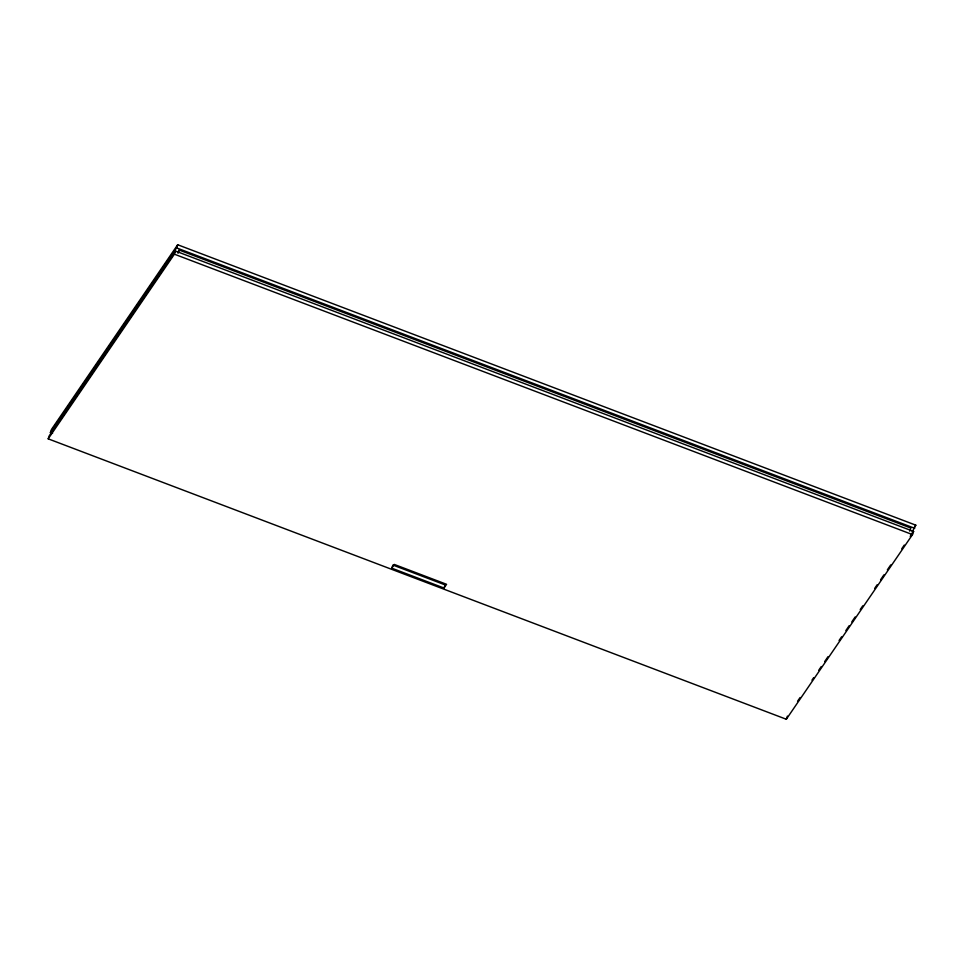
<?xml version="1.0" encoding="UTF-8"?>
<svg xmlns="http://www.w3.org/2000/svg" width="964" height="964" viewBox="0 0 964 964"><rect width="100%" height="100%" fill="white"/><g stroke="black" fill="none" stroke-linecap="round" stroke-linejoin="round"><path stroke-width="1.45" d="M48.2 438.837L49.297 435.692L175.496 251.038L913.595 531.453L912.498 534.598L786.311 719.252L48.2 438.837L174.388 254.183L175.496 251.038M52.574 433.378L50.405 432.547L51.502 429.402L177.689 244.748L915.8 525.163L912.161 532.032M50.405 432.547L176.593 247.893L177.689 244.748M178.123 253.207L179.22 250.062L910.799 528.007L909.691 531.14M391.758 568.182L394.312 564.446L446.573 584.304L444.018 588.04L391.758 568.182L392.493 566.085M444.018 588.04L445.115 584.895L392.866 565.037M786.311 719.252L787.407 716.107M177.521 252.544L179.22 250.062M914.101 527.645L915.8 525.163M797.565 701.238L800.108 697.514M811.965 680.162L813.664 677.692M818.749 670.257L821.28 666.534M824.678 661.581L828.064 656.617M839.066 640.506L841.608 636.794M845.85 630.601L849.236 625.636M851.778 621.925L855.164 616.96M860.237 609.525L862.78 605.814M874.637 588.462L877.18 584.738M880.566 579.786L883.952 574.821M887.35 569.869L890.736 564.916M901.738 548.805L904.28 545.082M910.209 536.406L913.595 531.453M176.593 247.893L914.703 528.308M174.388 254.183L912.498 534.598"/></g></svg>
